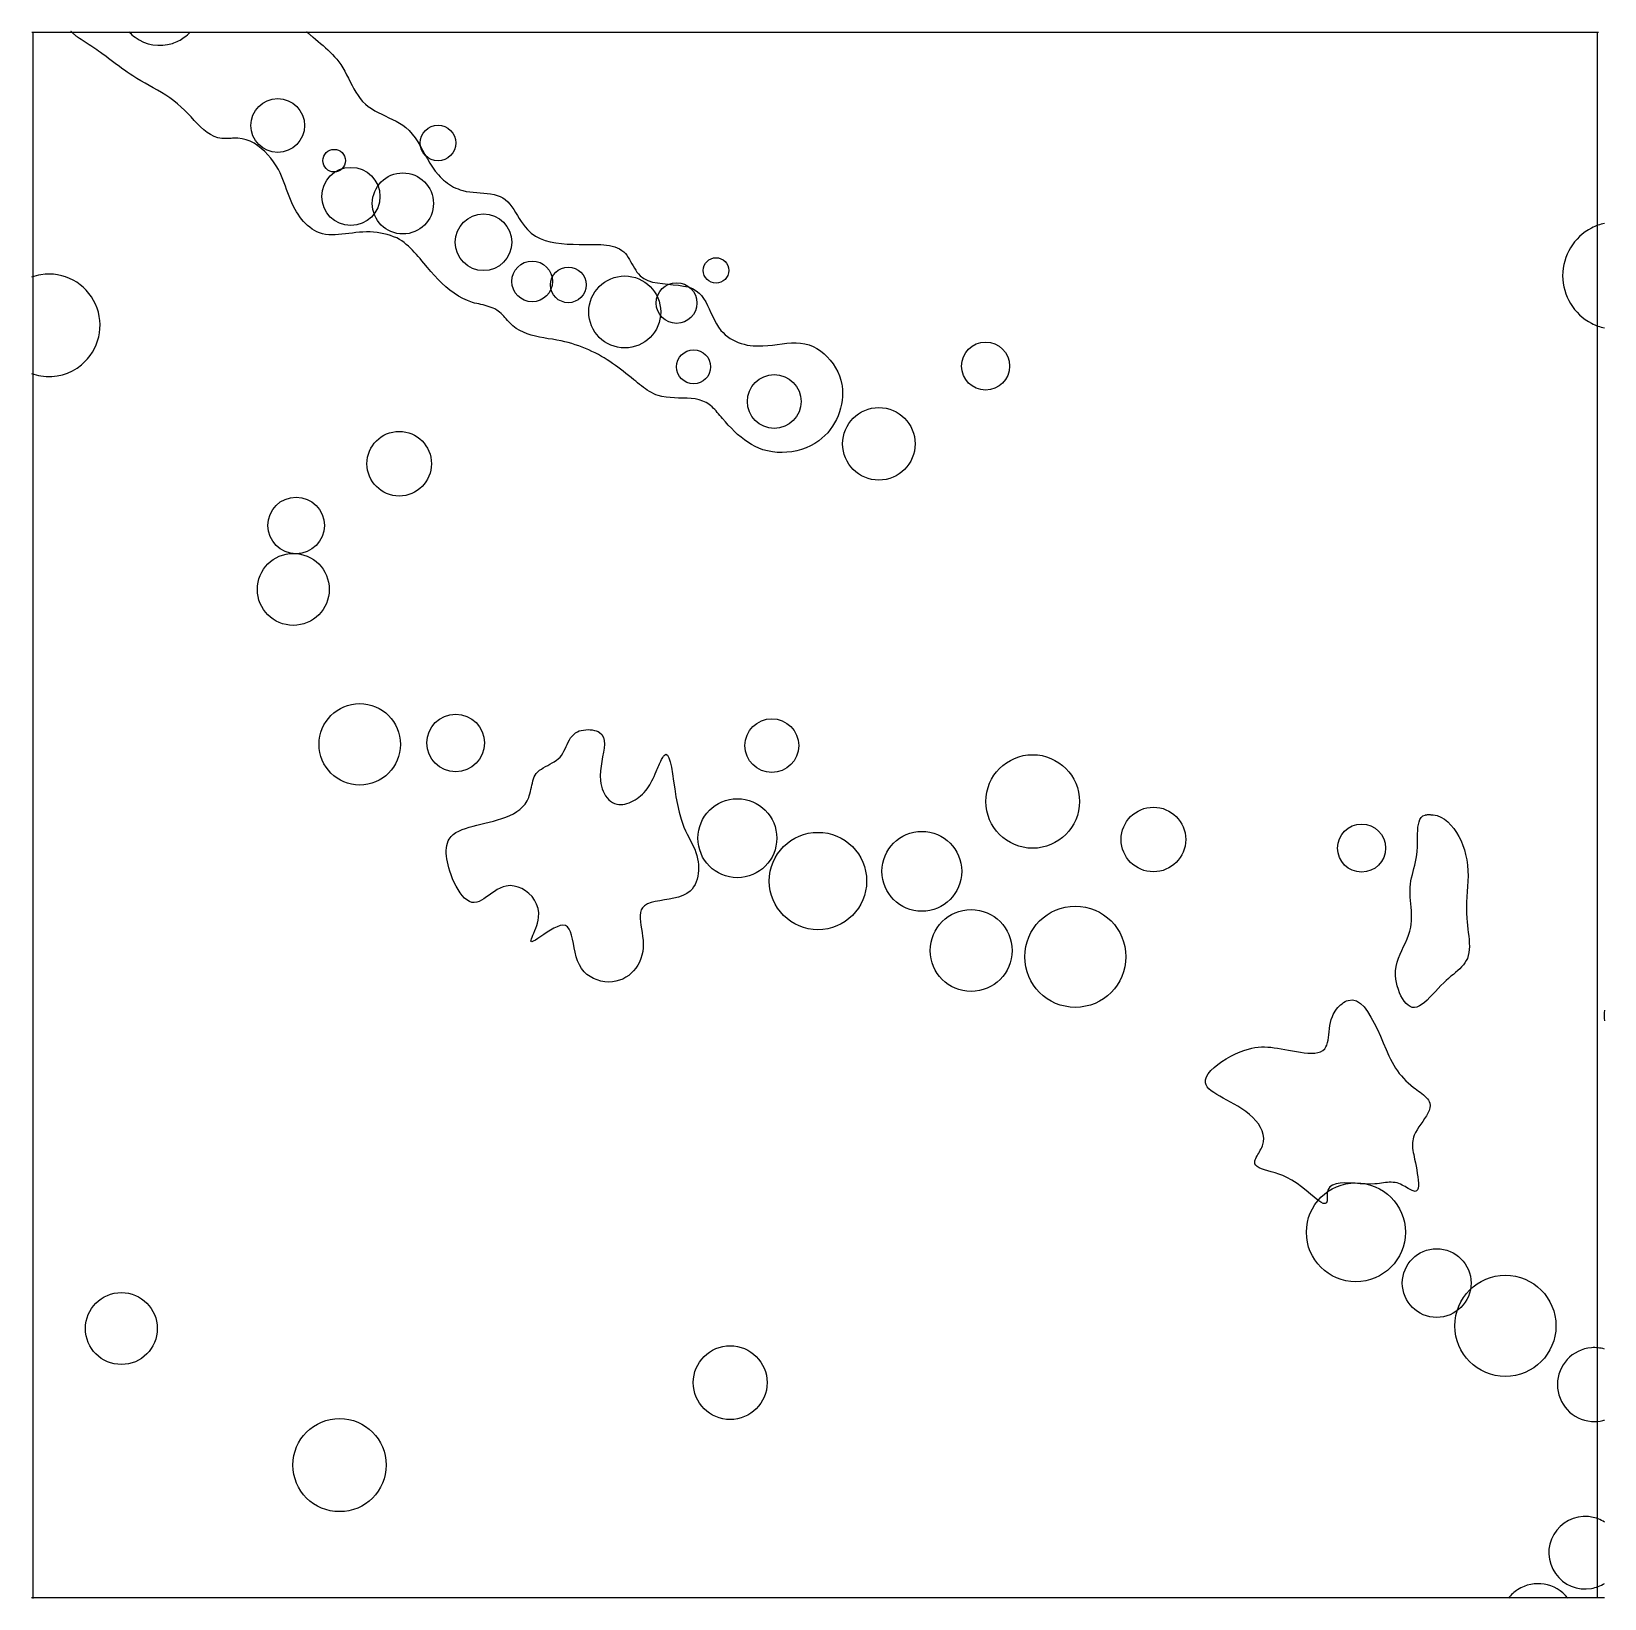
# Model space of a CAD drawing. Extents: x 12.046 to 13.035, y 4.556 to 5.54.
import ezdxf

# ---------------------------------------------------------------- set-up
doc = ezdxf.new("R2010")
doc.units = 0
doc.layers.add('LAYER1', color=7, linetype='CONTINUOUS')
doc.layers.add('LAYER12', color=5, linetype='CONTINUOUS')

msp = doc.modelspace()

# ---------------------------------------------------------------- linework, layer by layer
at = {"layer": 'LAYER1', "color": 7, "linetype": 'CONTINUOUS'}
for points in [[(12.0745, 5.5369), (12.0741, 5.5373), (12.0737, 5.5376), (12.0733, 5.5379), (12.0729, 5.5383), (12.0726, 5.5386), (12.0722, 5.5389), (12.0719, 5.5392), (12.0716, 5.5394), (12.0713, 5.5397), (12.0711, 5.5399), (12.0709, 5.5401), (12.0707, 5.5402), (12.0706, 5.5403), (12.0705, 5.5404), (12.0705, 5.5404), (12.0704, 5.5405), (12.0704, 5.5405), (12.0704, 5.5405), (12.0704, 5.5405), (12.0705, 5.5404), (12.0705, 5.5404), (12.0706, 5.5403), (12.0707, 5.5403), (12.0707, 5.5402)], [(12.2185, 5.5403), (12.2185, 5.5403), (12.2185, 5.5403), (12.2186, 5.5403), (12.2186, 5.5403), (12.2186, 5.5403), (12.2186, 5.5403), (12.2186, 5.5403), (12.2186, 5.5403), (12.2186, 5.5402), (12.2186, 5.5402), (12.2186, 5.5402), (12.2187, 5.5402), (12.2189, 5.54), (12.2191, 5.5399), (12.2192, 5.5398), (12.2193, 5.5397), (12.2193, 5.5397), (12.2193, 5.5397), (12.2192, 5.5398), (12.2192, 5.5398), (12.2191, 5.5399), (12.2189, 5.54), (12.2188, 5.5401), (12.2187, 5.5402)], [(12.2187, 5.5402), (12.2187, 5.5402), (12.2188, 5.5401), (12.2189, 5.54), (12.2189, 5.54), (12.219, 5.5399), (12.2191, 5.5399), (12.2192, 5.5398), (12.2192, 5.5398), (12.2193, 5.5397), (12.2194, 5.5396), (12.2195, 5.5396), (12.2195, 5.5395), (12.2198, 5.5393), (12.2201, 5.5391), (12.2203, 5.5389), (12.2206, 5.5387), (12.2208, 5.5385), (12.2211, 5.5382), (12.2213, 5.538), (12.2216, 5.5378), (12.2218, 5.5376), (12.2221, 5.5374), (12.2223, 5.5371), (12.2226, 5.5369)], [(12.3526, 5.3526), (12.3504, 5.3539), (12.3483, 5.3555), (12.3474, 5.3563), (12.3466, 5.3571), (12.3458, 5.358), (12.3449, 5.3589), (12.3441, 5.3598), (12.3433, 5.3607), (12.3425, 5.3616), (12.3417, 5.3624), (12.3408, 5.3632), (12.3399, 5.364), (12.339, 5.3647), (12.3381, 5.3654), (12.337, 5.3661), (12.3358, 5.3666), (12.3346, 5.3671), (12.3333, 5.3675), (12.3321, 5.3679), (12.3308, 5.3683), (12.3295, 5.3686), (12.3282, 5.3689), (12.3268, 5.3692), (12.3255, 5.3695), (12.3242, 5.3698), (12.3229, 5.3702), (12.3198, 5.3713), (12.3169, 5.3726), (12.314, 5.3742), (12.3113, 5.376), (12.3087, 5.3779), (12.3062, 5.38), (12.3037, 5.3823), (12.3013, 5.3847), (12.299, 5.3871), (12.2967, 5.3897), (12.2945, 5.3922), (12.2923, 5.3948), (12.2911, 5.3963), (12.29, 5.3977), (12.2888, 5.3991), (12.2876, 5.4004), (12.2863, 5.4018), (12.2851, 5.4031), (12.2838, 5.4043), (12.2826, 5.4055), (12.2812, 5.4067), (12.2799, 5.4078), (12.2784, 5.4088), (12.277, 5.4097), (12.2752, 5.4107), (12.2733, 5.4115), (12.2713, 5.4123), (12.2693, 5.4129), (12.2672, 5.4134), (12.2651, 5.4138), (12.2629, 5.4142), (12.2607, 5.4144), (12.2585, 5.4145), (12.2563, 5.4145), (12.254, 5.4144), (12.2518, 5.4143), (12.2496, 5.4141), (12.2474, 5.4138), (12.2452, 5.4136), (12.243, 5.4133), (12.2408, 5.413), (12.2387, 5.4128), (12.2366, 5.4127), (12.2345, 5.4126), (12.2325, 5.4127), (12.2305, 5.4129), (12.2285, 5.4133), (12.2266, 5.4139), (12.225, 5.4146), (12.2235, 5.4154), (12.222, 5.4163), (12.2206, 5.4174), (12.2192, 5.4185), (12.2179, 5.4198), (12.2166, 5.4211), (12.2154, 5.4226), (12.2143, 5.424), (12.2132, 5.4256), (12.2122, 5.4271), (12.2113, 5.4287), (12.2102, 5.4308), (12.2093, 5.4328), (12.2084, 5.4349), (12.2076, 5.437), (12.2068, 5.4391), (12.206, 5.4412), (12.2053, 5.4433), (12.2045, 5.4454), (12.2037, 5.4475), (12.2028, 5.4496), (12.2019, 5.4516), (12.2008, 5.4537), (12.1994, 5.4561), (12.1978, 5.4585), (12.1961, 5.4608), (12.1943, 5.463), (12.1923, 5.4651), (12.1901, 5.467), (12.1879, 5.4687), (12.1856, 5.4702), (12.1831, 5.4715), (12.1806, 5.4724), (12.178, 5.4731), (12.1753, 5.4734), (12.1745, 5.4734), (12.1736, 5.4734), (12.1728, 5.4734), (12.1719, 5.4734), (12.1711, 5.4733), (12.1702, 5.4733), (12.1694, 5.4732), (12.1686, 5.4732), (12.1677, 5.4732), (12.1669, 5.4732), (12.1661, 5.4732), (12.1653, 5.4733), (12.1628, 5.4737), (12.1604, 5.4745), (12.1582, 5.4757), (12.156, 5.4771), (12.1539, 5.4787), (12.1518, 5.4806), (12.1498, 5.4826), (12.1478, 5.4846), (12.1459, 5.4868), (12.1439, 5.4889), (12.1419, 5.491), (12.1398, 5.493), (12.1374, 5.495), (12.135, 5.497), (12.1325, 5.4988), (12.13, 5.5005), (12.1274, 5.5021), (12.1248, 5.5036), (12.1222, 5.5051), (12.1196, 5.5066), (12.117, 5.508), (12.1144, 5.5095), (12.1118, 5.511), (12.1093, 5.5126), (12.1076, 5.5137), (12.1058, 5.5149), (12.1041, 5.5161), (12.1024, 5.5173), (12.1007, 5.5186), (12.0991, 5.5198), (12.0974, 5.5211), (12.0957, 5.5223), (12.094, 5.5236), (12.0923, 5.5249), (12.0906, 5.5261), (12.0889, 5.5273), (12.0878, 5.5282), (12.0866, 5.529), (12.0854, 5.5298), (12.0842, 5.5306), (12.083, 5.5314), (12.0818, 5.5322), (12.0806, 5.533), (12.0793, 5.5338), (12.0781, 5.5346), (12.0769, 5.5354), (12.0757, 5.5361), (12.0745, 5.5369)], [(12.2226, 5.5369), (12.2242, 5.5356), (12.2258, 5.5343), (12.2274, 5.533), (12.2289, 5.5317), (12.2304, 5.5303), (12.232, 5.5289), (12.2334, 5.5275), (12.2348, 5.5261), (12.2362, 5.5246), (12.2375, 5.523), (12.2388, 5.5214), (12.24, 5.5197), (12.2413, 5.5177), (12.2426, 5.5155), (12.2437, 5.5133), (12.2449, 5.5111), (12.246, 5.5089), (12.2472, 5.5066), (12.2483, 5.5044), (12.2496, 5.5023), (12.2509, 5.5003), (12.2523, 5.4983), (12.2538, 5.4965), (12.2555, 5.4949), (12.2573, 5.4933), (12.2593, 5.492), (12.2614, 5.4907), (12.2635, 5.4896), (12.2658, 5.4885), (12.268, 5.4874), (12.2703, 5.4863), (12.2726, 5.4852), (12.2748, 5.4841), (12.2769, 5.4829), (12.279, 5.4816), (12.2809, 5.4802), (12.283, 5.4782), (12.285, 5.476), (12.2868, 5.4737), (12.2885, 5.4712), (12.29, 5.4686), (12.2915, 5.4659), (12.293, 5.4632), (12.2946, 5.4605), (12.2961, 5.4578), (12.2978, 5.4552), (12.2995, 5.4527), (12.3015, 5.4503), (12.3025, 5.4492), (12.3036, 5.4481), (12.3047, 5.4471), (12.3059, 5.4461), (12.3071, 5.4452), (12.3084, 5.4443), (12.3097, 5.4435), (12.311, 5.4427), (12.3124, 5.4421), (12.3138, 5.4415), (12.3152, 5.441), (12.3167, 5.4405), (12.3189, 5.44), (12.3211, 5.4397), (12.3233, 5.4394), (12.3256, 5.4392), (12.3278, 5.4391), (12.33, 5.4389), (12.3322, 5.4387), (12.3343, 5.4384), (12.3364, 5.4381), (12.3384, 5.4375), (12.3402, 5.4368), (12.342, 5.4359), (12.3435, 5.4348), (12.345, 5.4334), (12.3463, 5.4319), (12.3476, 5.4303), (12.3488, 5.4285), (12.35, 5.4267), (12.3512, 5.4248), (12.3523, 5.4229), (12.3535, 5.4211), (12.3547, 5.4193), (12.356, 5.4176), (12.3574, 5.416), (12.3598, 5.4138), (12.3625, 5.4119), (12.3654, 5.4104), (12.3685, 5.4092), (12.3718, 5.4083), (12.3752, 5.4077), (12.3788, 5.4072), (12.3825, 5.4069), (12.3862, 5.4068), (12.39, 5.4067), (12.3939, 5.4066), (12.3978, 5.4066), (12.3997, 5.4066), (12.4016, 5.4066), (12.4035, 5.4065), (12.4054, 5.4064), (12.4072, 5.4062), (12.409, 5.4059), (12.4107, 5.4056), (12.4123, 5.4051), (12.4139, 5.4045), (12.4153, 5.4038), (12.4167, 5.4029), (12.418, 5.4019), (12.419, 5.4009), (12.4199, 5.3998), (12.4207, 5.3985), (12.4216, 5.3972), (12.4223, 5.3959), (12.4231, 5.3945), (12.4239, 5.3931), (12.4247, 5.3918), (12.4255, 5.3905), (12.4263, 5.3892), (12.4273, 5.3881), (12.4283, 5.387), (12.4306, 5.3853), (12.4332, 5.384), (12.4361, 5.383), (12.4392, 5.3824), (12.4424, 5.382), (12.4457, 5.3816), (12.449, 5.3813), (12.4523, 5.381), (12.4555, 5.3805), (12.4584, 5.3799), (12.4612, 5.3789), (12.4636, 5.3775), (12.4654, 5.3761), (12.4669, 5.3745), (12.4682, 5.3726), (12.4695, 5.3705), (12.4706, 5.3683), (12.4717, 5.3661), (12.4728, 5.3637), (12.4739, 5.3614), (12.475, 5.359), (12.4763, 5.3568), (12.4776, 5.3546), (12.4791, 5.3526), (12.4804, 5.3512), (12.4818, 5.3499), (12.4833, 5.3487), (12.4849, 5.3476), (12.4865, 5.3467), (12.4882, 5.3458), (12.49, 5.345), (12.4918, 5.3444), (12.4937, 5.3439), (12.4956, 5.3434), (12.4975, 5.3431), (12.4994, 5.3429), (12.5024, 5.3428), (12.5055, 5.3428), (12.5085, 5.3431), (12.5115, 5.3434), (12.5145, 5.3438), (12.5175, 5.3442), (12.5205, 5.3445), (12.5234, 5.3447), (12.5263, 5.3448), (12.5291, 5.3446), (12.5319, 5.3442), (12.5346, 5.3435), (12.5371, 5.3425), (12.5394, 5.3412), (12.5417, 5.3397), (12.5439, 5.3379), (12.5459, 5.336), (12.5478, 5.3338), (12.5496, 5.3315), (12.5511, 5.3291), (12.5525, 5.3266), (12.5536, 5.324), (12.5545, 5.3213), (12.5551, 5.3187), (12.5553, 5.3178), (12.5554, 5.317), (12.5555, 5.3161), (12.5556, 5.3153), (12.5556, 5.3145), (12.5556, 5.3136), (12.5556, 5.3128), (12.5556, 5.3119), (12.5556, 5.3111), (12.5555, 5.3103), (12.5554, 5.3094), (12.5553, 5.3086), (12.5549, 5.3062), (12.5543, 5.3037), (12.5536, 5.3014), (12.5527, 5.299), (12.5517, 5.2967), (12.5505, 5.2945), (12.5492, 5.2924), (12.5477, 5.2903), (12.5462, 5.2883), (12.5444, 5.2865), (12.5426, 5.2848), (12.5406, 5.2832), (12.5381, 5.2815), (12.5354, 5.28), (12.5326, 5.2787), (12.5297, 5.2777), (12.5267, 5.2769), (12.5236, 5.2763), (12.5205, 5.276), (12.5175, 5.2758), (12.5144, 5.2759), (12.5114, 5.2763), (12.5084, 5.2768), (12.5055, 5.2776), (12.503, 5.2785), (12.5006, 5.2796), (12.4983, 5.2809), (12.496, 5.2823), (12.4938, 5.2838), (12.4917, 5.2855), (12.4896, 5.2872), (12.4876, 5.2891), (12.4857, 5.2911), (12.4837, 5.2931), (12.4819, 5.2952), (12.48, 5.2973), (12.4792, 5.2983), (12.4784, 5.2992), (12.4776, 5.3001), (12.4768, 5.3011), (12.476, 5.302), (12.4752, 5.3028), (12.4743, 5.3037), (12.4735, 5.3045), (12.4726, 5.3053), (12.4717, 5.306), (12.4708, 5.3066), (12.4698, 5.3072), (12.4676, 5.3082), (12.4653, 5.309), (12.4629, 5.3095), (12.4604, 5.3098), (12.4578, 5.31), (12.4551, 5.3101), (12.4525, 5.3101), (12.4498, 5.3102), (12.4472, 5.3104), (12.4446, 5.3107), (12.442, 5.3111), (12.4396, 5.3117), (12.4382, 5.3122), (12.4368, 5.3128), (12.4354, 5.3135), (12.4341, 5.3142), (12.4328, 5.315), (12.4316, 5.3159), (12.4303, 5.3167), (12.4291, 5.3177), (12.4279, 5.3186), (12.4267, 5.3196), (12.4255, 5.3206), (12.4243, 5.3215), (12.4227, 5.3229), (12.421, 5.3242), (12.4193, 5.3256), (12.4177, 5.3269), (12.416, 5.3282), (12.4143, 5.3294), (12.4127, 5.3306), (12.411, 5.3318), (12.4092, 5.333), (12.4075, 5.3342), (12.4057, 5.3353), (12.4039, 5.3363), (12.402, 5.3374), (12.4, 5.3384), (12.398, 5.3394), (12.396, 5.3404), (12.3939, 5.3412), (12.3918, 5.3421), (12.3897, 5.3429), (12.3875, 5.3436), (12.3854, 5.3443), (12.3831, 5.3449), (12.3809, 5.3454), (12.3786, 5.346), (12.3759, 5.3465), (12.3732, 5.347), (12.3705, 5.3474), (12.3678, 5.3479), (12.3651, 5.3484), (12.3624, 5.349), (12.3598, 5.3497), (12.3573, 5.3505), (12.3549, 5.3515), (12.3526, 5.3526)], [(12.4433, 5.0854), (12.4445, 5.0862), (12.4455, 5.0857), (12.4464, 5.084), (12.4472, 5.0814), (12.4479, 5.078), (12.4486, 5.0739), (12.4493, 5.0693), (12.45, 5.0645), (12.4508, 5.0595), (12.4517, 5.0545), (12.4528, 5.0497), (12.454, 5.0454), (12.4549, 5.0428), (12.4558, 5.0404), (12.4568, 5.0381), (12.4578, 5.036), (12.4588, 5.034), (12.4598, 5.0321), (12.4608, 5.0302), (12.4617, 5.0284), (12.4626, 5.0265), (12.4633, 5.0245), (12.464, 5.0225), (12.4644, 5.0204), (12.4647, 5.0186), (12.4649, 5.0169), (12.465, 5.015), (12.4649, 5.0132), (12.4648, 5.0113), (12.4645, 5.0095), (12.4641, 5.0077), (12.4635, 5.006), (12.4628, 5.0043), (12.4619, 5.0028), (12.4609, 5.0014), (12.4597, 5.0002), (12.4576, 4.9986), (12.4551, 4.9974), (12.4524, 4.9964), (12.4495, 4.9957), (12.4465, 4.9951), (12.4435, 4.9946), (12.4406, 4.9941), (12.4378, 4.9936), (12.4352, 4.993), (12.433, 4.9921), (12.4311, 4.991), (12.4297, 4.9896), (12.429, 4.9883), (12.4286, 4.9867), (12.4284, 4.9849), (12.4284, 4.983), (12.4286, 4.9809), (12.4288, 4.9787), (12.4292, 4.9764), (12.4295, 4.9741), (12.4298, 4.9717), (12.4301, 4.9693), (12.4302, 4.9669), (12.4301, 4.9645), (12.4299, 4.9622), (12.4294, 4.9599), (12.4287, 4.9577), (12.4279, 4.9556), (12.4268, 4.9537), (12.4256, 4.9518), (12.4242, 4.9501), (12.4227, 4.9486), (12.4211, 4.9472), (12.4193, 4.946), (12.4174, 4.9449), (12.4154, 4.9441), (12.4131, 4.9435), (12.4108, 4.9431), (12.4084, 4.943), (12.406, 4.9432), (12.4036, 4.9436), (12.4012, 4.9443), (12.399, 4.9452), (12.3968, 4.9464), (12.3948, 4.9478), (12.393, 4.9495), (12.3914, 4.9515), (12.3901, 4.9538), (12.389, 4.9563), (12.3881, 4.9589), (12.3874, 4.9617), (12.3869, 4.9646), (12.3863, 4.9673), (12.3858, 4.97), (12.3852, 4.9724), (12.3846, 4.9746), (12.3837, 4.9763), (12.3826, 4.9777), (12.3813, 4.9785), (12.3796, 4.9788), (12.3779, 4.9785), (12.3761, 4.9778), (12.374, 4.9768), (12.3719, 4.9756), (12.3698, 4.9743), (12.3678, 4.9729), (12.3658, 4.9716), (12.364, 4.9704), (12.3624, 4.9693), (12.3611, 4.9686), (12.3602, 4.9683), (12.3597, 4.9684), (12.3596, 4.9687), (12.3597, 4.9694), (12.36, 4.9702), (12.3604, 4.9712), (12.3609, 4.9725), (12.3615, 4.9738), (12.3621, 4.9753), (12.3627, 4.9768), (12.3633, 4.9785), (12.3638, 4.9801), (12.3642, 4.9818), (12.3644, 4.9835), (12.3645, 4.9865), (12.3641, 4.9893), (12.3632, 4.992), (12.3619, 4.9944), (12.3603, 4.9967), (12.3584, 4.9986), (12.3563, 5.0003), (12.3539, 5.0017), (12.3515, 5.0027), (12.349, 5.0033), (12.3465, 5.0036), (12.344, 5.0033), (12.3421, 5.0028), (12.3402, 5.0021), (12.3384, 5.0011), (12.3367, 5), (12.335, 4.9988), (12.3333, 4.9977), (12.3317, 4.9965), (12.3301, 4.9954), (12.3285, 4.9944), (12.327, 4.9937), (12.3255, 4.9932), (12.324, 4.9929), (12.3224, 4.9931), (12.3209, 4.9936), (12.3193, 4.9946), (12.3179, 4.9958), (12.3164, 4.9973), (12.3151, 4.9991), (12.3138, 5.0011), (12.3126, 5.0032), (12.3114, 5.0055), (12.3104, 5.0079), (12.3095, 5.0103), (12.3086, 5.0128), (12.308, 5.0148), (12.3075, 5.0167), (12.3071, 5.0186), (12.3068, 5.0204), (12.3065, 5.0222), (12.3064, 5.024), (12.3064, 5.0257), (12.3065, 5.0273), (12.3068, 5.0289), (12.3071, 5.0303), (12.3076, 5.0317), (12.3083, 5.0329), (12.3094, 5.0344), (12.3108, 5.0358), (12.3125, 5.0369), (12.3143, 5.0379), (12.3163, 5.0388), (12.3185, 5.0396), (12.3208, 5.0403), (12.3232, 5.041), (12.3256, 5.0416), (12.3282, 5.0422), (12.3307, 5.0428), (12.3333, 5.0434), (12.336, 5.0441), (12.3387, 5.0449), (12.3413, 5.0457), (12.3439, 5.0466), (12.3463, 5.0476), (12.3486, 5.0488), (12.3507, 5.0501), (12.3526, 5.0515), (12.3544, 5.0531), (12.3559, 5.0548), (12.3572, 5.0568), (12.3582, 5.0589), (12.3586, 5.0601), (12.359, 5.0614), (12.3593, 5.0628), (12.3596, 5.0641), (12.3599, 5.0655), (12.3602, 5.0668), (12.3605, 5.0681), (12.3608, 5.0694), (12.3612, 5.0707), (12.3617, 5.0719), (12.3623, 5.073), (12.363, 5.0741), (12.3639, 5.0751), (12.365, 5.0761), (12.3662, 5.0769), (12.3674, 5.0777), (12.3688, 5.0785), (12.3702, 5.0792), (12.3716, 5.08), (12.373, 5.0807), (12.3743, 5.0815), (12.3756, 5.0824), (12.3768, 5.0833), (12.3779, 5.0844), (12.3788, 5.0855), (12.3797, 5.0868), (12.3804, 5.0881), (12.3811, 5.0895), (12.3818, 5.091), (12.3824, 5.0924), (12.3831, 5.0938), (12.3838, 5.0952), (12.3846, 5.0965), (12.3855, 5.0976), (12.3865, 5.0987), (12.3877, 5.0996), (12.3888, 5.1002), (12.39, 5.1008), (12.3913, 5.1011), (12.3927, 5.1014), (12.3941, 5.1016), (12.3955, 5.1017), (12.3969, 5.1016), (12.3982, 5.1015), (12.3995, 5.1012), (12.4007, 5.1009), (12.4018, 5.1004), (12.4028, 5.0999), (12.4043, 5.0985), (12.4052, 5.0968), (12.4057, 5.0948), (12.4058, 5.0926), (12.4056, 5.0901), (12.4052, 5.0874), (12.4047, 5.0846), (12.4042, 5.0817), (12.4037, 5.0787), (12.4033, 5.0757), (12.4031, 5.0727), (12.4033, 5.0697), (12.4035, 5.0679), (12.4039, 5.0662), (12.4044, 5.0645), (12.4051, 5.0629), (12.4058, 5.0614), (12.4066, 5.06), (12.4076, 5.0588), (12.4086, 5.0576), (12.4097, 5.0566), (12.411, 5.0558), (12.4122, 5.0552), (12.4136, 5.0548), (12.4148, 5.0546), (12.4161, 5.0545), (12.4174, 5.0546), (12.4187, 5.0548), (12.42, 5.0552), (12.4213, 5.0556), (12.4226, 5.0562), (12.4239, 5.0568), (12.4252, 5.0575), (12.4264, 5.0583), (12.4275, 5.0592), (12.4286, 5.06), (12.4297, 5.0611), (12.4308, 5.0621), (12.4318, 5.0633), (12.4327, 5.0644), (12.4335, 5.0656), (12.4343, 5.0669), (12.435, 5.0682), (12.4357, 5.0695), (12.4364, 5.0709), (12.4371, 5.0723), (12.4377, 5.0738), (12.4384, 5.0753), (12.4388, 5.0763), (12.4392, 5.0772), (12.4396, 5.0782), (12.4401, 5.0792), (12.4405, 5.0801), (12.4409, 5.081), (12.4413, 5.0819), (12.4417, 5.0828), (12.4421, 5.0835), (12.4425, 5.0842)], [(12.4425, 5.0842), (12.4429, 5.0849), (12.4433, 5.0854)], [(12.9268, 5.0481), (12.9293, 5.0476), (12.9317, 5.0467), (12.934, 5.0453), (12.9361, 5.0437), (12.9381, 5.0417), (12.9399, 5.0395), (12.9416, 5.0371), (12.9431, 5.0345), (12.9444, 5.0317), (12.9456, 5.0289), (12.9465, 5.0261), (12.9473, 5.0232), (12.948, 5.0198), (12.9485, 5.0164), (12.9487, 5.013), (12.9488, 5.0097), (12.9487, 5.0064), (12.9485, 5.0031), (12.9483, 4.9999), (12.9481, 4.9966), (12.9479, 4.9933), (12.9478, 4.9899), (12.9478, 4.9865), (12.948, 4.983), (12.9482, 4.9808), (12.9484, 4.9786), (12.9487, 4.9763), (12.949, 4.9741), (12.9493, 4.9719), (12.9495, 4.9697), (12.9496, 4.9675), (12.9497, 4.9654), (12.9496, 4.9634), (12.9494, 4.9615), (12.949, 4.9596), (12.9484, 4.9579), (12.9477, 4.9565), (12.9469, 4.9551), (12.9459, 4.9539), (12.9448, 4.9526), (12.9436, 4.9514), (12.9423, 4.9502), (12.941, 4.9491), (12.9396, 4.9478), (12.9381, 4.9466), (12.9366, 4.9453), (12.9351, 4.944), (12.9335, 4.9425), (12.9318, 4.9408), (12.93, 4.9389), (12.9283, 4.937), (12.9265, 4.9352), (12.9248, 4.9334), (12.9232, 4.9317), (12.9215, 4.9302), (12.9199, 4.929), (12.9183, 4.928), (12.9167, 4.9273), (12.9152, 4.927), (12.9137, 4.9271), (12.9124, 4.9276), (12.9111, 4.9284), (12.9099, 4.9296), (12.9087, 4.931), (12.9076, 4.9326), (12.9066, 4.9344), (12.9057, 4.9363), (12.905, 4.9384), (12.9043, 4.9406), (12.9038, 4.9427), (12.9035, 4.9449), (12.9033, 4.9471), (12.9033, 4.95), (12.9037, 4.9528), (12.9043, 4.9554), (12.9051, 4.958), (12.9061, 4.9605), (12.9072, 4.9629), (12.9083, 4.9653), (12.9094, 4.9677), (12.9105, 4.9701), (12.9114, 4.9725), (12.9123, 4.9749), (12.9129, 4.9774), (12.9131, 4.9794), (12.9133, 4.9815), (12.9133, 4.9836), (12.9133, 4.9857), (12.9132, 4.9878), (12.913, 4.99), (12.9128, 4.9921), (12.9127, 4.9943), (12.9125, 4.9964), (12.9124, 4.9985), (12.9124, 5.0005), (12.9124, 5.0026), (12.9126, 5.0046), (12.9129, 5.0066), (12.9133, 5.0085), (12.9138, 5.0105), (12.9143, 5.0124), (12.9148, 5.0144), (12.9153, 5.0165), (12.9158, 5.0186), (12.9162, 5.0207), (12.9166, 5.023), (12.9169, 5.0253), (12.9171, 5.0278), (12.9171, 5.0299), (12.9171, 5.032), (12.9171, 5.0341), (12.9171, 5.0362), (12.9172, 5.0383), (12.9173, 5.0403), (12.9176, 5.0421), (12.918, 5.0438), (12.9186, 5.0452), (12.9194, 5.0464), (12.9204, 5.0474), (12.9218, 5.048), (12.9221, 5.0481), (12.9225, 5.0482), (12.9229, 5.0482), (12.9233, 5.0483), (12.9237, 5.0483), (12.9242, 5.0483), (12.9246, 5.0483), (12.925, 5.0483), (12.9255, 5.0482), (12.9259, 5.0482), (12.9264, 5.0481), (12.9268, 5.0481)], [(12.8603, 4.8055), (12.8599, 4.8042), (12.859, 4.8037), (12.8578, 4.8039), (12.8562, 4.8047), (12.8543, 4.806), (12.8521, 4.8077), (12.8497, 4.8097), (12.8471, 4.8119), (12.8442, 4.8142), (12.8413, 4.8164), (12.8381, 4.8184), (12.8349, 4.8202), (12.8324, 4.8213), (12.8299, 4.8223), (12.8275, 4.8231), (12.8251, 4.8238), (12.8229, 4.8244), (12.8208, 4.825), (12.819, 4.8256), (12.8174, 4.8262), (12.8162, 4.827), (12.8153, 4.8278), (12.8147, 4.8288), (12.8147, 4.8299), (12.8148, 4.8306), (12.815, 4.8313), (12.8153, 4.8321), (12.8157, 4.8328), (12.8162, 4.8337), (12.8167, 4.8345), (12.8172, 4.8354), (12.8177, 4.8363), (12.8182, 4.8373), (12.8187, 4.8382), (12.8191, 4.8391), (12.8195, 4.8401), (12.8202, 4.8425), (12.8204, 4.8448), (12.8201, 4.8472), (12.8194, 4.8494), (12.8184, 4.8516), (12.8171, 4.8538), (12.8154, 4.8558), (12.8135, 4.8578), (12.8114, 4.8597), (12.8091, 4.8616), (12.8066, 4.8633), (12.804, 4.865), (12.8017, 4.8663), (12.7994, 4.8676), (12.7972, 4.8688), (12.7949, 4.87), (12.7928, 4.8712), (12.7908, 4.8723), (12.789, 4.8735), (12.7873, 4.8747), (12.7859, 4.8759), (12.7848, 4.8771), (12.7841, 4.8784), (12.7837, 4.8797), (12.7837, 4.8815), (12.7843, 4.8834), (12.7855, 4.8854), (12.7871, 4.8873), (12.7891, 4.8893), (12.7914, 4.8912), (12.794, 4.8931), (12.7967, 4.8948), (12.7996, 4.8965), (12.8026, 4.8979), (12.8056, 4.8992), (12.8085, 4.9002), (12.8107, 4.9009), (12.8128, 4.9014), (12.8148, 4.9018), (12.8169, 4.902), (12.8189, 4.9022), (12.8209, 4.9022), (12.8229, 4.9021), (12.8249, 4.902), (12.827, 4.9017), (12.8291, 4.9014), (12.8313, 4.9011), (12.8336, 4.9007), (12.836, 4.9002), (12.8384, 4.8998), (12.8409, 4.8993), (12.8434, 4.8989), (12.8458, 4.8986), (12.8481, 4.8984), (12.8504, 4.8983), (12.8525, 4.8984), (12.8544, 4.8987), (12.8561, 4.8992), (12.8576, 4.9), (12.8588, 4.9011), (12.8595, 4.9022), (12.8601, 4.9034), (12.8605, 4.9049), (12.8609, 4.9065), (12.8611, 4.9082), (12.8613, 4.9099), (12.8615, 4.9118), (12.8617, 4.9137), (12.862, 4.9156), (12.8623, 4.9175), (12.8628, 4.9194), (12.8635, 4.9213), (12.864, 4.9225), (12.8646, 4.9237), (12.8653, 4.9248), (12.8661, 4.9259), (12.8669, 4.9269), (12.8678, 4.9278), (12.8687, 4.9287), (12.8696, 4.9294), (12.8705, 4.9301), (12.8715, 4.9307), (12.8724, 4.9311), (12.8734, 4.9315), (12.8761, 4.9318), (12.8787, 4.9312), (12.8812, 4.9296), (12.8835, 4.9274), (12.8857, 4.9244), (12.8878, 4.921), (12.8898, 4.9172), (12.8918, 4.9131), (12.8937, 4.9089), (12.8955, 4.9047), (12.8973, 4.9006), (12.8991, 4.8967), (12.9001, 4.8946), (12.9012, 4.8926), (12.9022, 4.8907), (12.9033, 4.8889), (12.9044, 4.8872), (12.9056, 4.8856), (12.9069, 4.884), (12.9082, 4.8825), (12.9096, 4.881), (12.9111, 4.8796), (12.9128, 4.8782), (12.9145, 4.8768), (12.9155, 4.876), (12.9166, 4.8753), (12.9177, 4.8745), (12.9187, 4.8737), (12.9198, 4.8729), (12.9208, 4.8721), (12.9217, 4.8713), (12.9225, 4.8705), (12.9233, 4.8696), (12.9239, 4.8687), (12.9244, 4.8679), (12.9247, 4.8669), (12.9249, 4.8654), (12.9248, 4.8639), (12.9243, 4.8622), (12.9235, 4.8606), (12.9226, 4.8589), (12.9215, 4.8572), (12.9203, 4.8554), (12.9191, 4.8537), (12.9179, 4.8519), (12.9168, 4.8501), (12.9158, 4.8484), (12.915, 4.8467), (12.9146, 4.8455), (12.9143, 4.8444), (12.9141, 4.8432), (12.914, 4.8421), (12.9139, 4.8409), (12.914, 4.8397), (12.914, 4.8385), (12.9142, 4.8372), (12.9144, 4.8359), (12.9147, 4.8345), (12.9149, 4.8331), (12.9152, 4.8316), (12.9157, 4.8294), (12.9161, 4.8272), (12.9166, 4.825), (12.9169, 4.8227), (12.9173, 4.8205), (12.9175, 4.8185), (12.9176, 4.8166), (12.9176, 4.8149), (12.9174, 4.8135), (12.917, 4.8124), (12.9164, 4.8117), (12.9156, 4.8114), (12.915, 4.8115), (12.9143, 4.8117), (12.9136, 4.812), (12.9128, 4.8124), (12.912, 4.8128), (12.9111, 4.8133), (12.9102, 4.8138), (12.9092, 4.8144), (12.9083, 4.8149), (12.9073, 4.8154), (12.9064, 4.8159), (12.9054, 4.8163), (12.9042, 4.8167), (12.9029, 4.817), (12.9017, 4.8171), (12.9005, 4.8172), (12.8993, 4.8172), (12.8981, 4.8171), (12.8969, 4.8169), (12.8957, 4.8167), (12.8944, 4.8165), (12.8931, 4.8164), (12.8917, 4.8162), (12.8903, 4.8161), (12.8873, 4.816), (12.8841, 4.8161), (12.8809, 4.8162), (12.8776, 4.8165), (12.8744, 4.8166), (12.8713, 4.8167), (12.8684, 4.8165), (12.8659, 4.8161), (12.8637, 4.8154), (12.862, 4.8143), (12.8608, 4.8127), (12.8602, 4.8105), (12.8602, 4.8101), (12.8602, 4.8097), (12.8602, 4.8093), (12.8602, 4.8088), (12.8602, 4.8084), (12.8603, 4.808), (12.8603, 4.8075), (12.8603, 4.8071), (12.8603, 4.8067), (12.8603, 4.8063), (12.8603, 4.8059), (12.8603, 4.8055)], [(12.0456, 4.5561), (12.0456, 4.5561)], [(12.0456, 4.5561), (12.0515, 4.5561)], [(12.0515, 4.5561), (12.0515, 4.5561)], [(12.0515, 4.5561), (13.0265, 4.5561)], [(13.0265, 4.5561), (13.0346, 4.5561)]]:
    msp.add_lwpolyline(points, dxfattribs=at)
for centre, radius in [((12.2004, 5.4814), 0.0169), ((12.3012, 5.4704), 0.0112), ((12.2359, 5.4593), 0.0071), ((12.2464, 5.4368), 0.0183), ((12.2791, 5.4324), 0.0192), ((12.3298, 5.408), 0.0178), ((12.3604, 5.3834), 0.0128), ((12.3831, 5.3812), 0.0112), ((12.476, 5.3903), 0.008), ((12.4186, 5.3642), 0.0226), ((12.4512, 5.3698), 0.0128), ((12.6455, 5.3302), 0.0151), ((12.4619, 5.3297), 0.0107), ((12.5126, 5.3079), 0.0169), ((12.5784, 5.2813), 0.0228), ((12.2768, 5.2688), 0.0203), ((12.212, 5.23), 0.0178), ((12.2102, 5.1898), 0.0226), ((12.252, 5.0924), 0.0256), ((12.3123, 5.0933), 0.0181), ((12.5111, 5.0916), 0.0169), ((12.6751, 5.0565), 0.0294), ((12.4894, 5.0334), 0.0248), ((12.751, 5.0326), 0.0203), ((12.5401, 5.0065), 0.0306), ((12.6054, 5.0126), 0.0251), ((12.8819, 5.0272), 0.0151), ((12.6364, 4.9628), 0.0257), ((12.7019, 4.9589), 0.0318), ((12.8783, 4.7857), 0.0311), ((12.9291, 4.7538), 0.0216), ((12.9723, 4.7269), 0.0318), ((12.1021, 4.7252), 0.0226), ((12.4849, 4.6912), 0.0232), ((12.2393, 4.6394), 0.0293)]:
    msp.add_circle(centre, radius, dxfattribs=at)
for centre, radius, start, end in [((12.1262, 5.5581), 0.0263, -137.306, -126.0886), ((12.1262, 5.5581), 0.0263, -53.911, -43.0101), ((12.1262, 5.5581), 0.0263, -126.0874, -72.3726), ((12.1262, 5.5581), 0.0263, -72.3723, -53.9104), ((13.042, 5.387), 0.0337, 117.3698, -117.3698), ((13.042, 5.387), 0.0337, 102.618, 117.3701), ((12.0565, 5.3558), 0.0322, 99.018, 109.8223), ((12.0565, 5.3558), 0.0322, -50.4045, 99.0178), ((13.042, 5.387), 0.0337, -117.3694, -102.6179), ((12.0565, 5.3558), 0.0322, -109.8235, -99.0185), ((12.0565, 5.3558), 0.0322, -99.0168, -50.4038), ((13.0571, 4.9219), 0.0228, 171.4672, -171.4779), ((13.0282, 4.69), 0.0232, 94.3427, -94.3428), ((13.0282, 4.69), 0.0232, 74.0158, 94.3428), ((13.0282, 4.69), 0.0232, -94.3427, -76.5405), ((13.0282, 4.69), 0.0232, -76.5405, -74.0161), ((13.0224, 4.5843), 0.0228, 84.5979, -79.7209), ((13.0224, 4.5843), 0.0228, 79.7205, 84.5979), ((13.0224, 4.5843), 0.0228, 57.5925, 79.7205), ((12.9929, 4.5411), 0.0237, 122.9324, 141.7015), ((12.9929, 4.5411), 0.0237, 38.2956, 122.9312), ((13.0224, 4.5843), 0.0228, -79.7207, -57.5931)]:
    msp.add_arc(centre, radius, start, end, dxfattribs=at)
at = {"layer": 'LAYER12', "color": 5, "linetype": 'CONTINUOUS'}
for points in [[(12.0515, 5.5398), (12.0459, 5.5398)], [(12.0465, 5.5402), (12.0465, 5.5384)], [(12.0515, 5.5398), (12.0515, 5.5398)], [(13.0265, 5.5398), (12.0515, 5.5398)], [(13.0308, 5.5398), (13.0265, 5.5398)], [(13.0302, 5.5369), (13.0302, 5.5402)], [(12.0465, 5.5384), (12.0465, 5.5369)], [(12.0465, 5.5369), (12.0465, 4.5597)], [(13.0302, 4.5558), (13.0302, 5.5369)], [(12.0465, 4.5597), (12.0465, 4.5558)], [(12.0456, 4.5561), (12.0456, 4.5561)], [(12.0456, 4.5561), (12.0515, 4.5561)], [(12.0465, 4.5558), (12.0465, 4.5558)], [(12.0465, 4.5558), (12.0465, 4.5558)], [(12.0465, 4.5558), (12.0465, 4.5555)], [(12.0515, 4.5561), (12.0515, 4.5561)], [(12.0515, 4.5561), (13.0265, 4.5561)], [(13.0265, 4.5561), (13.0346, 4.5561)]]:
    msp.add_lwpolyline(points, dxfattribs=at)

doc.saveas('drawing.dxf')
